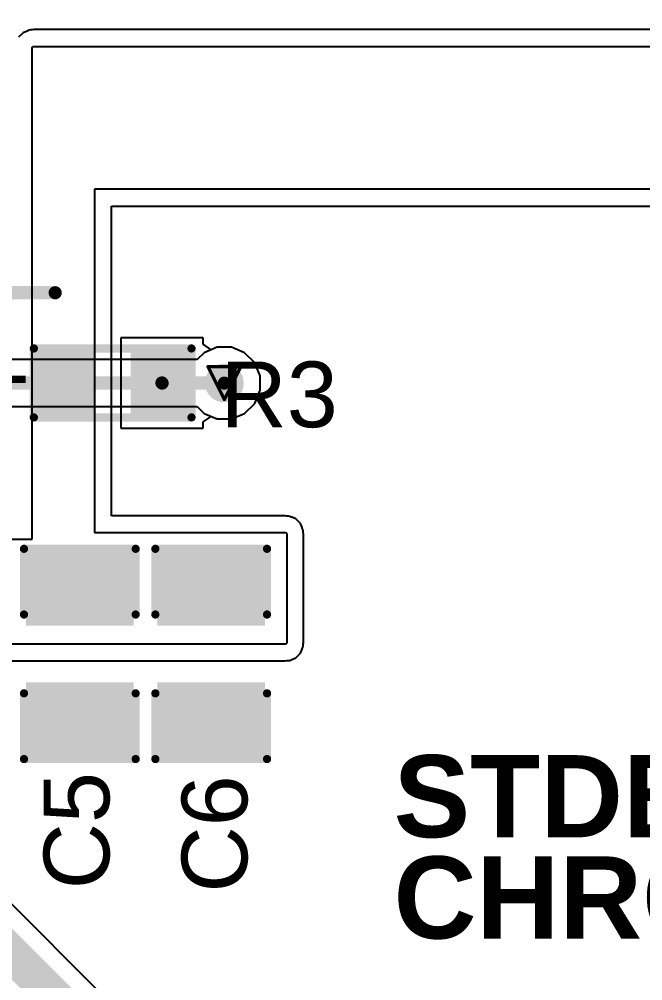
# Model space of a CAD drawing. Header units: inches. Extents: x -89 to 406, y -87 to 102.
# Drawn here: x -35.96 to -26.32, y -49.91 to -35.04 of the extents above; entities that cross this region are included whole.
import ezdxf

# ---------------------------------------------------------------- set-up
doc = ezdxf.new("R2010")
doc.units = ezdxf.units.IN
for name, color, linetype in [('Board_Outline', 56, 'Continuous'), ('Bottom Layer', 5, 'Continuous'), ('Drill Drawing', 1, 'Continuous'), ('Top Layer', 1, 'Continuous'), ('Top Overlay', 2, 'Continuous'), ('Top Paste', 8, 'Continuous'), ('Top Solder', 216, 'Continuous'), ('Via Holes', 16, 'Continuous')]:
    doc.layers.add(name, color=color, linetype=linetype)
doc.styles.add('Arial', font='', dxfattribs={"height": 0.2})
doc.styles.add('Arial_Bold', font='', dxfattribs={"height": 0.2})
doc.styles.get('Arial').set_extended_font_data('Arial')
doc.styles.get('Arial_Bold').set_extended_font_data('Arial', bold=True)

msp = doc.modelspace()

# ---------------------------------------------------------------- hatches: boundary and pattern name
at = {"layer": 'Bottom Layer'}
h = msp.add_hatch(color=5, dxfattribs=at)
edge = h.paths.add_edge_path()
edge.add_arc((-32.7914, -40.6654), 0.2999994, 0, 360)
at = {"layer": 'Top Layer'}
for points in [[(-34.8996, -40.2184997), (-34.8996, -41.1074997), (-35.66159999999999, -41.1074997), (-35.66159999999999, -40.2184997)], [(-33.3756, -40.2184997), (-33.3756, -41.1074997), (-34.1376, -41.1074997), (-34.1376, -40.2184997)], [(-35.7886, -44.3459997), (-35.7886, -43.3299997), (-34.26459999999999, -43.3299997), (-34.26459999999999, -44.3459997)], [(-33.7566, -44.3459997), (-33.7566, -43.3299997), (-32.2326, -43.3299997), (-32.2326, -44.3459997)], [(-35.7886, -46.3779997), (-35.7886, -45.3619997), (-34.26459999999999, -45.3619997), (-34.26459999999999, -46.3779997)], [(-33.7566, -46.3779997), (-33.7566, -45.3619997), (-32.2326, -45.3619997), (-32.2326, -46.3779997)]]:
    msp.add_hatch(color=1, dxfattribs=at).paths.add_polyline_path(points)
h = msp.add_hatch(color=1, dxfattribs=at)
edge = h.paths.add_edge_path()
edge.add_arc((-32.7914, -40.6654), 0.2999994, 0, 360)
at = {"layer": 'Top Paste'}
for points in [[(-34.8996, -40.2184997), (-34.8996, -41.1074997), (-35.66159999999999, -41.1074997), (-35.66159999999999, -40.2184997)], [(-33.3756, -40.2184997), (-33.3756, -41.1074997), (-34.1376, -41.1074997), (-34.1376, -40.2184997)], [(-35.7886, -44.3459997), (-35.7886, -43.3299997), (-34.26459999999999, -43.3299997), (-34.26459999999999, -44.3459997)], [(-33.7566, -44.3459997), (-33.7566, -43.3299997), (-32.2326, -43.3299997), (-32.2326, -44.3459997)], [(-35.7886, -46.3779997), (-35.7886, -45.3619997), (-34.26459999999999, -45.3619997), (-34.26459999999999, -46.3779997)], [(-33.7566, -46.3779997), (-33.7566, -45.3619997), (-32.2326, -45.3619997), (-32.2326, -46.3779997)]]:
    msp.add_hatch(color=8, dxfattribs=at).paths.add_polyline_path(points)
at = {"layer": 'Top Solder'}
for points in [[(-34.798, -40.1168997), (-34.798, -41.2090997), (-35.7632, -41.2090997), (-35.7632, -40.1168997)], [(-33.274, -40.1168997), (-33.274, -41.2090997), (-34.2392, -41.2090997), (-34.2392, -40.1168997)], [(-35.85859986, -44.41599956), (-35.85859986, -43.25999984), (-34.19460014, -43.25999984), (-34.19460014, -44.41599956)], [(-33.82659986, -44.41599956), (-33.82659986, -43.25999984), (-32.16260014, -43.25999984), (-32.16260014, -44.41599956)], [(-35.85859986, -46.44799956), (-35.85859986, -45.29199984), (-34.19460014, -45.29199984), (-34.19460014, -46.44799956)], [(-33.82659986, -46.44799956), (-33.82659986, -45.29199984), (-32.16260014, -45.29199984), (-32.16260014, -46.44799956)]]:
    msp.add_hatch(color=216, dxfattribs=at).paths.add_polyline_path(points)
at = {"layer": 'Via Holes'}
h = msp.add_hatch(color=7, dxfattribs=at)
edge = h.paths.add_edge_path()
edge.add_arc((-32.7914, -40.6654), 0.1499997, 0, 360)

# ---------------------------------------------------------------- linework, layer by layer
at = {"layer": 'Board_Outline'}
for points in [[(87.3125, 0, 0.254, 0.254, 1), (-87.3125, 0, 0.254, 0.254, 1)], [(36.5125, 0, 0.254, 0.254, 1), (-36.5125, 0, 0.254, 0.254, 1)]]:
    msp.add_lwpolyline(points, format="xyseb", close=True, dxfattribs=at)
at = {"layer": 'Bottom Layer'}
for p, q in [((-32.9015979, -40.1114006), (-33.10521446, -40.19574129999999)), ((-32.68120209999999, -40.1114006), (-32.9015979, -40.1114006)), ((-32.47758554, -40.19574129999999), (-32.68120209999999, -40.1114006)), ((-33.10521446, -40.19574129999999), (-33.21230594, -40.30283278)), ((-32.3217413, -40.35158553999999), (-32.47758554, -40.19574129999999)), ((-33.21230594, -40.30283278), (-36.23129406, -40.30283278)), ((-32.23740059999999, -40.5552021), (-32.3217413, -40.35158553999999)), ((-32.23740059999999, -40.7755979), (-32.23740059999999, -40.5552021)), ((-32.3217413, -40.97921446), (-32.23740059999999, -40.7755979)), ((-36.23129406, -41.02796722), (-33.21230594, -41.02796722)), ((-33.21230594, -41.02796722), (-33.10521446, -41.13505869999999)), ((-32.47758554, -41.13505869999999), (-32.3217413, -40.97921446)), ((-33.10521446, -41.13505869999999), (-32.9015979, -41.2193994)), ((-32.68120209999999, -41.2193994), (-32.47758554, -41.13505869999999)), ((-32.9015979, -41.2193994), (-32.68120209999999, -41.2193994)), ((-31.75333248, -53.05015044), (-41.92495044, -42.87853248))]:
    msp.add_line(p, q, dxfattribs=at)
for points in [[(-36.6522, -40.6654, 0.2032, 0.2032, 0), (-32.7914, -40.6654, 0.2032, 0.2032, 0)], [(-42.46879999999999, -43.1038, 0.5588, 0.5588, 0), (-31.9786, -53.59399999999999, 0.5588, 0.5588, 0)]]:
    msp.add_lwpolyline(points, format="xyseb", dxfattribs=at)
msp.add_lwpolyline([(-32.8422, -40.6654, 0.1016, 0.1016, 1), (-32.74059999999999, -40.6654, 0.1016, 0.1016, 1)], format="xyseb", close=True, dxfattribs=at)
at = {"layer": 'Drill Drawing'}
for points in [[(-33.04539999999999, -40.4114, 0.0508, 0.0508, 0), (-32.5374, -40.4114, 0.0508, 0.0508, 0)], [(-33.04539999999999, -40.4114, 0.0508, 0.0508, 0), (-32.7914, -40.9194, 0.0508, 0.0508, 0)], [(-32.7914, -40.9194, 0.0508, 0.0508, 0), (-32.5374, -40.4114, 0.0508, 0.0508, 0)]]:
    msp.add_lwpolyline(points, format="xyseb", dxfattribs=at)
for points in [[(-33.0581, -40.4114, 0.0254, 0.0254, 1), (-33.0327, -40.4114, 0.0254, 0.0254, 1)], [(-33.0581, -40.4114, 0.0254, 0.0254, 1), (-33.0327, -40.4114, 0.0254, 0.0254, 1)], [(-32.5501, -40.4114, 0.0254, 0.0254, 1), (-32.5247, -40.4114, 0.0254, 0.0254, 1)], [(-32.5501, -40.4114, 0.0254, 0.0254, 1), (-32.5247, -40.4114, 0.0254, 0.0254, 1)], [(-32.8041, -40.9194, 0.0254, 0.0254, 1), (-32.7787, -40.9194, 0.0254, 0.0254, 1)], [(-32.8041, -40.9194, 0.0254, 0.0254, 1), (-32.7787, -40.9194, 0.0254, 0.0254, 1)]]:
    msp.add_lwpolyline(points, format="xyseb", close=True, dxfattribs=at)
at = {"layer": 'Top Layer'}
for p, q in [((-35.8399715, -35.22125544), (-35.90284666, -35.24729806)), ((-35.83679904, -35.21913708), (-35.8399715, -35.22125544)), ((-35.83305508, -35.21839286), (-35.83679904, -35.21913708)), ((-35.80948896, -35.20863163999999), (-35.83305508, -35.21839286)), ((-35.78821392, -35.20439999999999), (-35.80948896, -35.20863163999999)), ((-35.76270977999999, -35.20439999999999), (-35.78821392, -35.20439999999999)), ((-35.73769332, -35.19942414), (-35.76270977999999, -35.20439999999999)), ((-11.06966544, -35.19942414), (-35.73769332, -35.19942414)), ((-35.90284666, -35.24729806), (-35.97429686, -35.3187508)), ((-35.7632, -35.48390414), (-35.75896836, -35.46263164)), ((-35.7632, -43.07839999999999), (-35.7632, -35.48390414)), ((-35.75896836, -35.46263164), (-35.73769332, -35.4584)), ((-35.73769332, -35.4584), (-10.16, -35.4584)), ((-16.3068, -37.6682), (-34.798, -37.6682)), ((-34.798, -37.6682), (-34.798, -37.92717586)), ((-34.798, -37.92717586), (-34.798, -42.71782414)), ((-34.53902414, -42.71782414), (-34.53902414, -37.92717586)), ((-34.53902414, -37.92717586), (-16.56577586, -37.92717586)), ((-33.1216, -39.9644997), (-34.3916, -39.9644997)), ((-34.3916, -39.9644997), (-34.3916, -41.3614997)), ((-33.1216, -40.06506338), (-33.1216, -39.9644997)), ((-32.99459746, -40.14992224), (-33.1216, -40.06506338)), ((-32.9015979, -40.1114006), (-32.99459746, -40.14992224)), ((-32.68120209999999, -40.1114006), (-32.9015979, -40.1114006)), ((-32.47758554, -40.19574129999999), (-32.68120209999999, -40.1114006)), ((-32.3217413, -40.35158553999999), (-32.47758554, -40.19574129999999)), ((-32.23740059999999, -40.5552021), (-32.3217413, -40.35158553999999)), ((-32.23740059999999, -40.7755979), (-32.23740059999999, -40.5552021)), ((-32.3217413, -40.97921446), (-32.23740059999999, -40.7755979)), ((-32.47758554, -41.13505869999999), (-32.3217413, -40.97921446)), ((-33.1216, -41.26573662), (-32.99459746, -41.18087776)), ((-32.99459746, -41.18087776), (-32.9015979, -41.2193994)), ((-32.68120209999999, -41.2193994), (-32.47758554, -41.13505869999999)), ((-33.1216, -41.3614997), (-33.1216, -41.26573662)), ((-32.9015979, -41.2193994), (-32.68120209999999, -41.2193994)), ((-34.3916, -41.3614997), (-33.1216, -41.3614997)), ((-34.798, -42.71782414), (-34.798, -42.9768)), ((-31.85170414, -42.71782414), (-34.53902414, -42.71782414)), ((-31.82668768, -42.7228), (-31.85170414, -42.71782414)), ((-31.80117846, -42.7228), (-31.82668768, -42.7228)), ((-31.77990596, -42.72703164), (-31.80117846, -42.7228)), ((-31.75634238, -42.73679286), (-31.77990596, -42.72703164)), ((-31.75259842, -42.73753708), (-31.75634238, -42.73679286)), ((-31.74942342, -42.73965798), (-31.75259842, -42.73753708)), ((-31.6865508, -42.76570314), (-31.74942342, -42.73965798)), ((-31.61509806, -42.83715334), (-31.6865508, -42.76570314)), ((-31.58905544, -42.9000285), (-31.61509806, -42.83715334)), ((-31.58693708, -42.90320095999999), (-31.58905544, -42.9000285)), ((-31.58619286, -42.90694492), (-31.58693708, -42.90320095999999)), ((-31.57643164, -42.93051104), (-31.58619286, -42.90694492)), ((-31.5722, -42.95178608), (-31.57643164, -42.93051104)), ((-31.5722, -42.97729021999999), (-31.5722, -42.95178608)), ((-36.25394832, -43.07839999999999), (-35.7632, -43.07839999999999)), ((-34.798, -42.9768), (-31.85170414, -42.9768)), ((-31.85170414, -42.9768), (-31.83043164, -42.98103164)), ((-31.83043164, -42.98103164), (-31.8262, -43.00230668)), ((-31.8262, -43.00230668), (-31.8262, -44.67849586)), ((-31.56722414, -43.00230668), (-31.5722, -42.97729021999999)), ((-31.56722414, -44.67849586), (-31.56722414, -43.00230668)), ((-31.85170668, -44.704), (-37.38760366, -44.704)), ((-31.83043164, -44.69976836), (-31.85170668, -44.704)), ((-31.8262, -44.67849586), (-31.83043164, -44.69976836)), ((-31.58619286, -44.77385761999999), (-31.57643164, -44.75029403999999)), ((-31.57643164, -44.75029403999999), (-31.5722, -44.72902154)), ((-31.5722, -44.70351231999999), (-31.56722414, -44.67849586)), ((-31.5722, -44.72902154), (-31.5722, -44.70351231999999)), ((-31.68655334, -44.91510194), (-31.61510314, -44.84364919999999)), ((-31.61510314, -44.84364919999999), (-31.58905798, -44.78077658)), ((-31.58905798, -44.78077658), (-31.58693708, -44.77760158)), ((-31.58693708, -44.77760158), (-31.58619286, -44.77385761999999)), ((-37.38760112, -44.96297586), (-31.85170668, -44.96297586)), ((-31.85170668, -44.96297586), (-31.82669022, -44.958)), ((-31.82669022, -44.958), (-31.80118608, -44.958)), ((-31.80118608, -44.958), (-31.77991103999999, -44.95376836)), ((-31.77991103999999, -44.95376836), (-31.75634492, -44.94400714)), ((-31.75634492, -44.94400714), (-31.75260096, -44.94326292)), ((-31.75260096, -44.94326292), (-31.7494285, -44.94114456)), ((-31.7494285, -44.94114456), (-31.68655334, -44.91510194))]:
    msp.add_line(p, q, dxfattribs=at)
for points in [[(-36.9316, -39.2684, 0.2032, 0.2032, 0), (-35.4076, -39.2684, 0.2032, 0.2032, 0)], [(-33.7566, -40.6629997, 0.2032, 0.2032, 0), (-33.7541997, -40.6654, 0.2032, 0.2032, 0)], [(-33.7541997, -40.6654, 0.2032, 0.2032, 0), (-32.7914, -40.6654, 0.2032, 0.2032, 0)]]:
    msp.add_lwpolyline(points, format="xyseb", dxfattribs=at)
for points in [[(-35.4584, -39.2684, 0.1016, 0.1016, 1), (-35.35679999999999, -39.2684, 0.1016, 0.1016, 1)], [(-33.80739999999999, -40.6629997, 0.1016, 0.1016, 1), (-33.7058, -40.6629997, 0.1016, 0.1016, 1)], [(-33.8049997, -40.6654, 0.1016, 0.1016, 1), (-33.7033997, -40.6654, 0.1016, 0.1016, 1)], [(-33.8049997, -40.6654, 0.1016, 0.1016, 1), (-33.7033997, -40.6654, 0.1016, 0.1016, 1)], [(-32.8422, -40.6654, 0.1016, 0.1016, 1), (-32.74059999999999, -40.6654, 0.1016, 0.1016, 1)]]:
    msp.add_lwpolyline(points, format="xyseb", close=True, dxfattribs=at)
at = {"layer": 'Top Overlay'}
for points in [[(-35.7378, -41.1963997, 0.127, 0.127, 0), (-35.7378, -40.1295997, 0.127, 0.127, 0)], [(-35.7378, -40.1295997, 0.127, 0.127, 0), (-33.2994, -40.1295997, 0.127, 0.127, 0)], [(-33.2994, -41.1963997, 0.127, 0.127, 0), (-33.2994, -40.1295997, 0.127, 0.127, 0)], [(-35.7378, -41.1963997, 0.127, 0.127, 0), (-33.2994, -41.1963997, 0.127, 0.127, 0)], [(-35.8902, -44.2443997, 0.127, 0.127, 0), (-35.8902, -43.2283997, 0.127, 0.127, 0)], [(-35.8902, -43.2283997, 0.127, 0.127, 0), (-34.163, -43.2283997, 0.127, 0.127, 0)], [(-34.163, -44.2443997, 0.127, 0.127, 0), (-34.163, -43.2283997, 0.127, 0.127, 0)], [(-33.8582, -44.2443997, 0.127, 0.127, 0), (-33.8582, -43.2283997, 0.127, 0.127, 0)], [(-33.8582, -43.2283997, 0.127, 0.127, 0), (-32.13099999999999, -43.2283997, 0.127, 0.127, 0)], [(-32.13099999999999, -44.2443997, 0.127, 0.127, 0), (-32.13099999999999, -43.2283997, 0.127, 0.127, 0)], [(-35.8902, -46.47959969999999, 0.127, 0.127, 0), (-35.8902, -45.4635997, 0.127, 0.127, 0)], [(-34.163, -46.47959969999999, 0.127, 0.127, 0), (-34.163, -45.4635997, 0.127, 0.127, 0)], [(-33.8582, -46.47959969999999, 0.127, 0.127, 0), (-33.8582, -45.4635997, 0.127, 0.127, 0)], [(-32.13099999999999, -46.47959969999999, 0.127, 0.127, 0), (-32.13099999999999, -45.4635997, 0.127, 0.127, 0)], [(-35.8902, -46.47959969999999, 0.127, 0.127, 0), (-34.163, -46.47959969999999, 0.127, 0.127, 0)], [(-33.8582, -46.47959969999999, 0.127, 0.127, 0), (-32.13099999999999, -46.47959969999999, 0.127, 0.127, 0)]]:
    msp.add_lwpolyline(points, format="xyseb", dxfattribs=at)
for points in [[(-35.76955, -40.1295997, 0.0635, 0.0635, 1), (-35.70605, -40.1295997, 0.0635, 0.0635, 1)], [(-35.76955, -40.1295997, 0.0635, 0.0635, 1), (-35.70605, -40.1295997, 0.0635, 0.0635, 1)], [(-33.33114999999999, -40.1295997, 0.0635, 0.0635, 1), (-33.26765, -40.1295997, 0.0635, 0.0635, 1)], [(-33.33114999999999, -40.1295997, 0.0635, 0.0635, 1), (-33.26765, -40.1295997, 0.0635, 0.0635, 1)], [(-35.76955, -41.1963997, 0.0635, 0.0635, 1), (-35.70605, -41.1963997, 0.0635, 0.0635, 1)], [(-35.76955, -41.1963997, 0.0635, 0.0635, 1), (-35.70605, -41.1963997, 0.0635, 0.0635, 1)], [(-33.33114999999999, -41.1963997, 0.0635, 0.0635, 1), (-33.26765, -41.1963997, 0.0635, 0.0635, 1)], [(-33.33114999999999, -41.1963997, 0.0635, 0.0635, 1), (-33.26765, -41.1963997, 0.0635, 0.0635, 1)], [(-35.92195, -43.2283997, 0.0635, 0.0635, 1), (-35.85845, -43.2283997, 0.0635, 0.0635, 1)], [(-35.92195, -43.2283997, 0.0635, 0.0635, 1), (-35.85845, -43.2283997, 0.0635, 0.0635, 1)], [(-34.19475, -43.2283997, 0.0635, 0.0635, 1), (-34.13125, -43.2283997, 0.0635, 0.0635, 1)], [(-34.19475, -43.2283997, 0.0635, 0.0635, 1), (-34.13125, -43.2283997, 0.0635, 0.0635, 1)], [(-33.88995, -43.2283997, 0.0635, 0.0635, 1), (-33.82645, -43.2283997, 0.0635, 0.0635, 1)], [(-33.88995, -43.2283997, 0.0635, 0.0635, 1), (-33.82645, -43.2283997, 0.0635, 0.0635, 1)], [(-32.16275, -43.2283997, 0.0635, 0.0635, 1), (-32.09925, -43.2283997, 0.0635, 0.0635, 1)], [(-32.16275, -43.2283997, 0.0635, 0.0635, 1), (-32.09925, -43.2283997, 0.0635, 0.0635, 1)], [(-35.92195, -44.2443997, 0.0635, 0.0635, 1), (-35.85845, -44.2443997, 0.0635, 0.0635, 1)], [(-34.19475, -44.2443997, 0.0635, 0.0635, 1), (-34.13125, -44.2443997, 0.0635, 0.0635, 1)], [(-33.88995, -44.2443997, 0.0635, 0.0635, 1), (-33.82645, -44.2443997, 0.0635, 0.0635, 1)], [(-32.16275, -44.2443997, 0.0635, 0.0635, 1), (-32.09925, -44.2443997, 0.0635, 0.0635, 1)], [(-35.92195, -45.4635997, 0.0635, 0.0635, 1), (-35.85845, -45.4635997, 0.0635, 0.0635, 1)], [(-34.19475, -45.4635997, 0.0635, 0.0635, 1), (-34.13125, -45.4635997, 0.0635, 0.0635, 1)], [(-33.88995, -45.4635997, 0.0635, 0.0635, 1), (-33.82645, -45.4635997, 0.0635, 0.0635, 1)], [(-32.16275, -45.4635997, 0.0635, 0.0635, 1), (-32.09925, -45.4635997, 0.0635, 0.0635, 1)], [(-35.92195, -46.47959969999999, 0.0635, 0.0635, 1), (-35.85845, -46.47959969999999, 0.0635, 0.0635, 1)], [(-35.92195, -46.47959969999999, 0.0635, 0.0635, 1), (-35.85845, -46.47959969999999, 0.0635, 0.0635, 1)], [(-34.19475, -46.47959969999999, 0.0635, 0.0635, 1), (-34.13125, -46.47959969999999, 0.0635, 0.0635, 1)], [(-34.19475, -46.47959969999999, 0.0635, 0.0635, 1), (-34.13125, -46.47959969999999, 0.0635, 0.0635, 1)], [(-33.88995, -46.47959969999999, 0.0635, 0.0635, 1), (-33.82645, -46.47959969999999, 0.0635, 0.0635, 1)], [(-33.88995, -46.47959969999999, 0.0635, 0.0635, 1), (-33.82645, -46.47959969999999, 0.0635, 0.0635, 1)], [(-32.16275, -46.47959969999999, 0.0635, 0.0635, 1), (-32.09925, -46.47959969999999, 0.0635, 0.0635, 1)], [(-32.16275, -46.47959969999999, 0.0635, 0.0635, 1), (-32.09925, -46.47959969999999, 0.0635, 0.0635, 1)]]:
    msp.add_lwpolyline(points, format="xyseb", close=True, dxfattribs=at)

# ---------------------------------------------------------------- texts
at = {"layer": 'Top Overlay', "style": 'Arial'}
for s, p in [('U1', (-37.6087132, -40.6628346)), ('R3', (-32.85039149999999, -41.3486346))]:
    msp.add_text(s, height=1.016, dxfattribs=at).set_placement(p)
at = {"layer": 'Top Overlay'}
for s, height, rotation, style, p in [('STDBY', 1.27, 360, 'Arial_Bold', (-30.173168, -47.68893942)), ('C5', 1.016, 90, 'Arial', (-34.5695651, -48.4943912)), ('C6', 1.016, 90, 'Arial', (-32.4359651, -48.5451912)), ('CHRG', 1.27, 360, 'Arial_Bold', (-30.173168, -49.25536758))]:
    msp.add_text(s, height=height, rotation=rotation, dxfattribs=dict(at, style=style)).set_placement(p)

doc.saveas('drawing.dxf')
